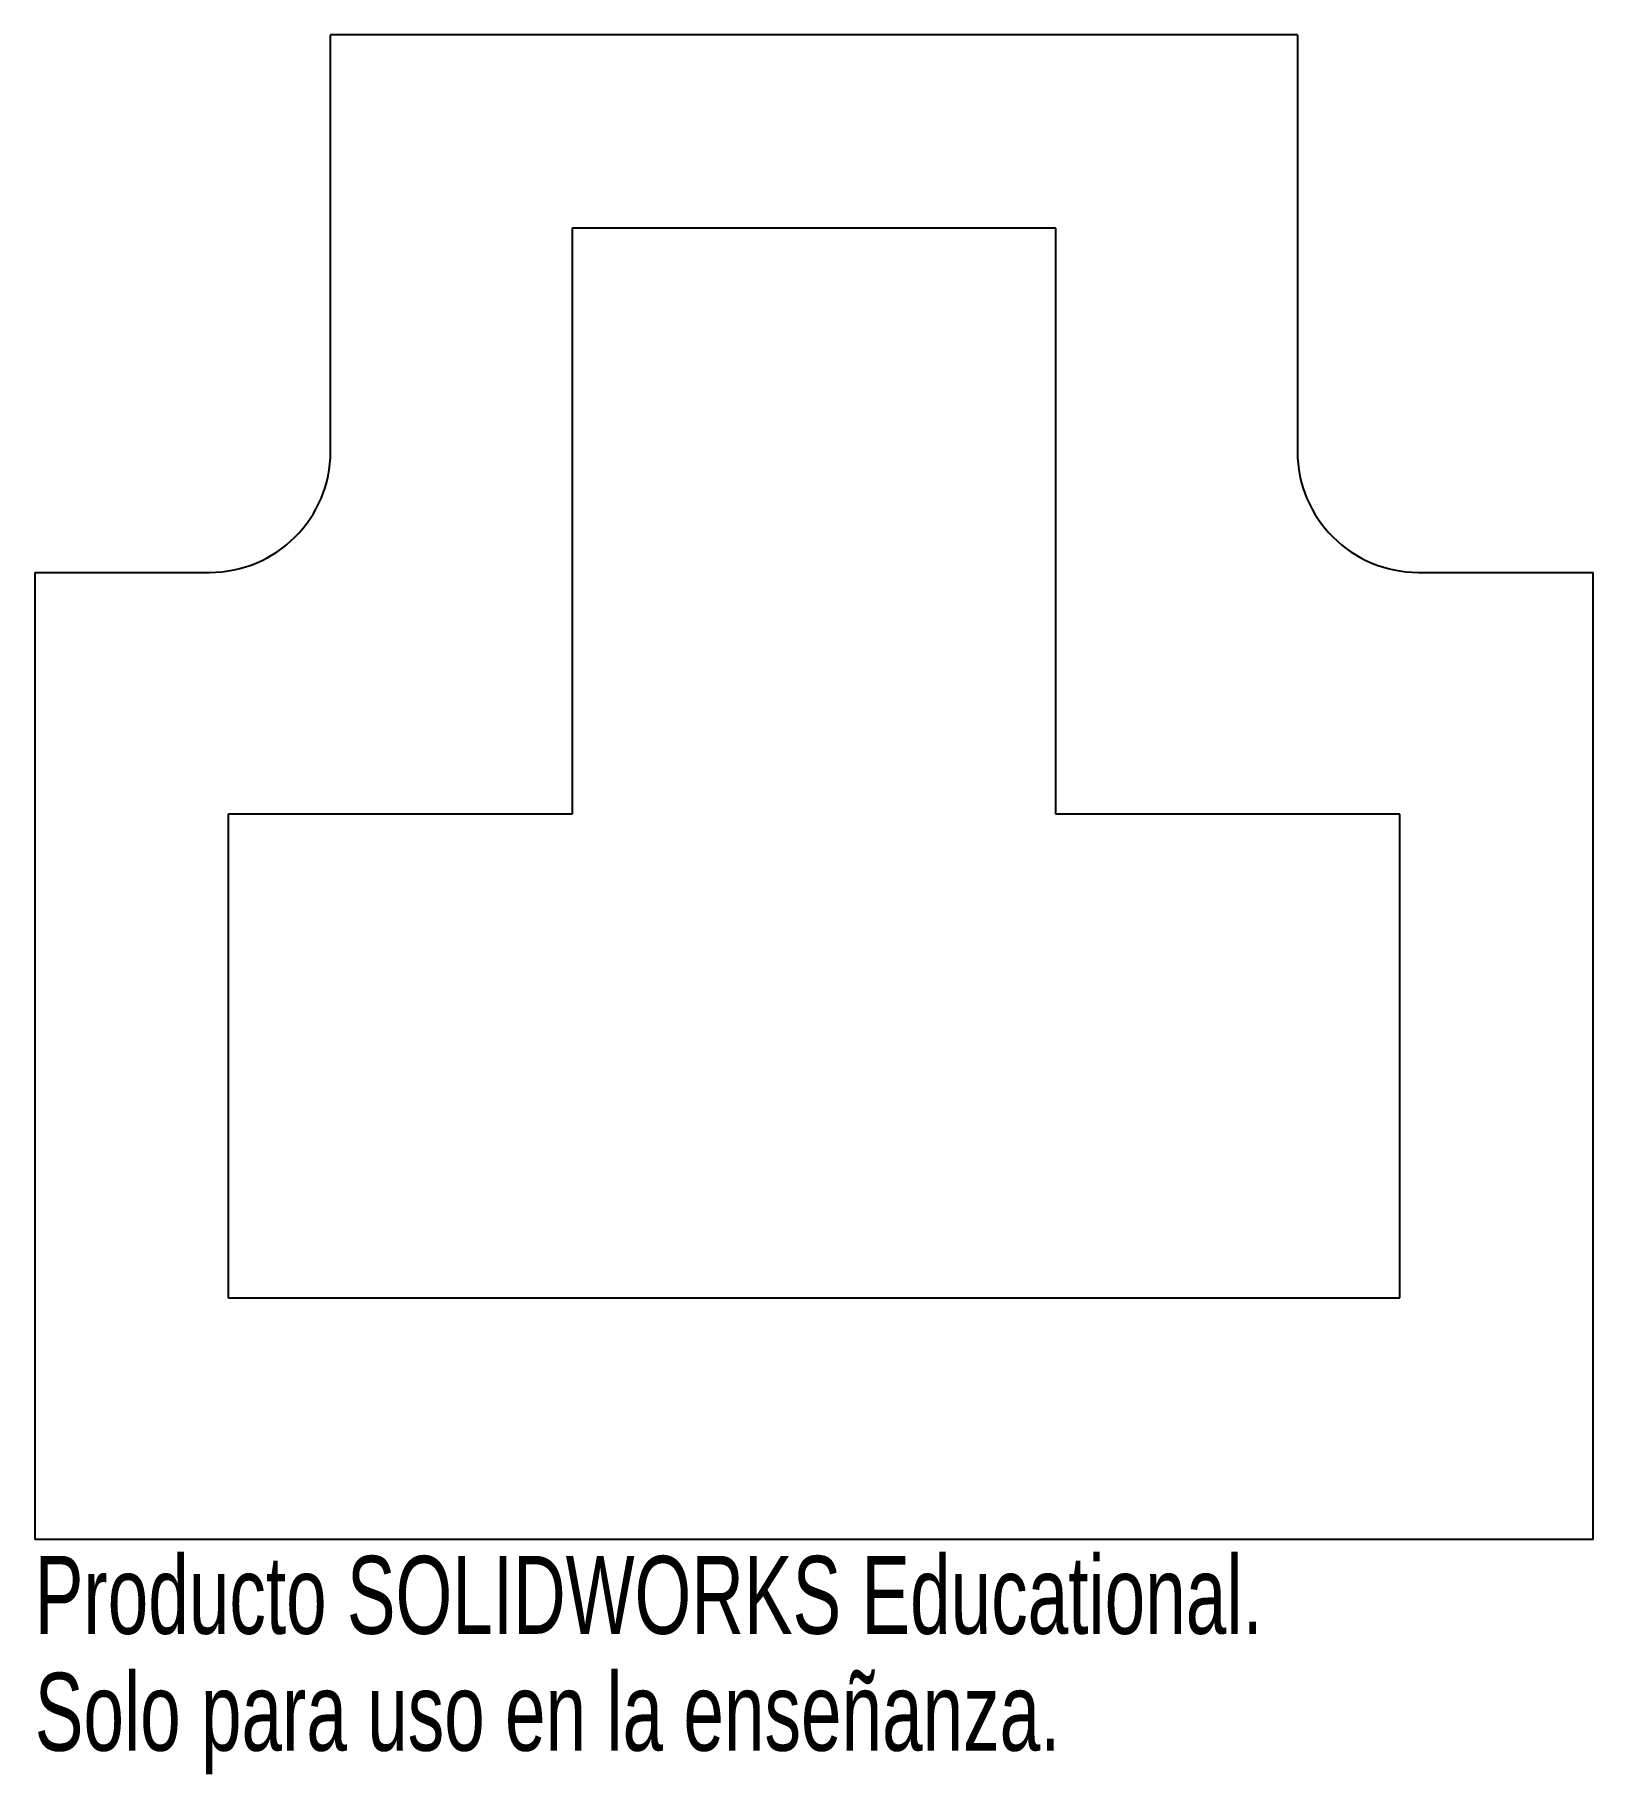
# Model space of a CAD drawing. Header units: millimetres. Extents: x -48 to 48, y -75 to 33.
import ezdxf

# ---------------------------------------------------------------- set-up
doc = ezdxf.new("R2010")
doc.units = ezdxf.units.MM
doc.styles.add('SLDTEXTSTYLE0', font='TXT', dxfattribs={"width": 0.7})

msp = doc.modelspace()

# ---------------------------------------------------------------- linework, layer by layer
at = {"color": 7, "linetype": 'Continuous', "lineweight": 25}
for p, q in [((-30, 7.5), (-30, 33.35)), ((30, 33.35), (-30, 33.35)), ((30, 33.35), (30, 7.5)), ((15, 21.35), (-15, 21.35)), ((-15, 21.35), (-15, -15)), ((15, -15), (15, 21.35)), ((-48.35, 0), (-48.35, -60)), ((-48.35, 0), (-37.5, 0)), ((37.5, 0), (48.35, 0)), ((48.35, -60), (48.35, 0)), ((-15, -15), (-36.35, -15)), ((-36.35, -15), (-36.35, -45)), ((36.35, -15), (15, -15)), ((36.35, -45), (36.35, -15)), ((-36.35, -45), (36.35, -45)), ((48.35, -60), (-48.35, -60))]:
    msp.add_line(p, q, dxfattribs=at)
for centre, start, end in [((-37.5, 7.5), 270, 0), ((37.5, 7.5), 180, 270)]:
    msp.add_arc(centre, 7.5, start, end, dxfattribs=at)

# ---------------------------------------------------------------- texts
at = {"color": 7, "linetype": 'Continuous', "char_height": 4.8336, "attachment_point": 1, "style": 'SLDTEXTSTYLE0'}
for s, insert in [('Producto SOLIDWORKS Educational.', (-48.35, -61.02)), ('Solo para uso en la enseñanza.', (-48.35, -68.27))]:
    msp.add_mtext(s, dxfattribs=dict(at, insert=insert))

doc.saveas('drawing.dxf')
